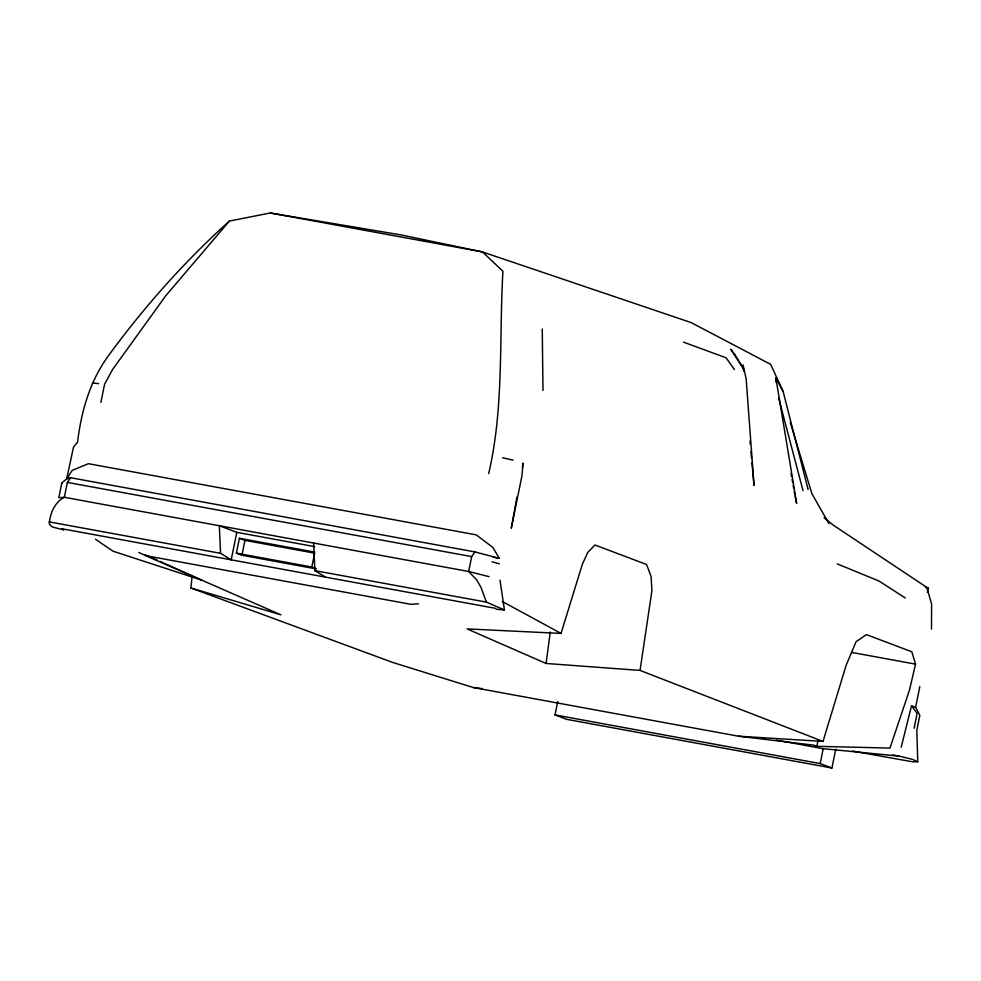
<?xml version="1.0" encoding="UTF-8"?>
<svg xmlns="http://www.w3.org/2000/svg" width="981" height="981" viewBox="0 0 981 981"><rect width="100%" height="100%" fill="white"/><g stroke="black" fill="none" stroke-linecap="round" stroke-linejoin="round"><path stroke-width="1.47" d="M931.509 629.115L931.594 604.014L926.787 587.386L833.507 525.301L824.101 517.735M738.46 736.204L823.01 741.428L846.149 665.253L856.106 641.672L866.444 634.621L911.815 651.776L915.543 664.137L909.473 690.121L889.963 748.086L816.94 746.32L813.838 745.155L738.46 736.204L473.283 687.534L392.768 662.469L190.927 587.999L192.166 575.884M823.01 741.428L640.053 670.415L546.061 663.463L550.28 631.997M640.053 670.415L651.899 590.77L651.077 576.448L646.565 564.516L594.952 544.995L587.729 552.499L582.285 564.455L561.034 633.407L467.115 628.907L546.061 663.463M816.94 746.32L817.995 740.287M516.938 497.122L511.273 528.293L521.867 476.202L523.131 462.995L522.321 467.447M493.222 557.245L499.255 558.361L493.038 547.582L476.202 534.853L88.4 463.694L72.214 470.353L66.647 478.961L61.828 482.836L58.799 497.723L64.341 497.293L468.648 571.482L489.053 576.669M499.255 558.361L474.939 551.911L70.62 477.722L67.37 482.407L64.341 497.293C54.568 502.333 49.773 513.786 49.32 524.185L52.287 527.005L63.826 529.875L61.729 528.734L495 608.245L496.435 609.262L504.43 609.974L500.016 580.127M77.511 442.517C81.251 411.297 89.811 381.302 108.437 355.723C144.158 306.943 184.453 261.559 229.395 221.068L270.266 212.987L401.008 234.913L482.493 251.933L691.151 322.59L770.661 364.356L783.169 391.627L808.111 489.507M100.871 402.418L104.55 384.319L112.582 369.494L165.715 295.833L229.395 221.068M220.553 553.321L219.327 525.73L236.801 532.34L231.197 559.832L220.553 553.321L49.05 521.855M315.894 568.833L241.915 555.258L236.36 553.149L239.389 538.275L314.84 552.119M241.915 555.258L244.943 540.372L239.389 538.275M315.992 568.575L311.811 567.006L314.545 553.603M474.939 551.911L471.677 556.607L468.648 571.482L476.619 579.796L481.046 587.447L486.38 602.113L504.43 609.974M488.673 473.59C504.148 407.471 499.01 338.604 502.934 271.271L482.493 251.933L270.266 212.987M835.775 749.092L831.925 768.013L566.736 719.355L555.001 714.916L557.735 701.525M831.925 768.013L820.19 763.586L823.218 748.699L898.976 756.093L912.661 759.429L917.726 761.808L912.784 761.82L852.317 751.041M927.437 592.463L928.345 587.975L926.787 587.386M917.726 761.808L916.818 730.183L919.847 715.308L915.604 707.326L919.822 686.565M914.108 728.245L917.137 713.359L911.521 705.793L901.196 747.203M77.119 442.627L73.514 447.115L66.647 478.961L70.62 477.722M418.544 603.83L411.002 604.333L145.813 555.675L138.873 552.511M92.3 382.897L98.627 383.645M473.283 687.534L482.321 688.613M925.353 587.423L928.345 587.975M67.37 482.407L471.677 556.607M236.801 532.34L314.656 546.625M244.943 540.372L314.484 553.137M851.508 652.39L915.543 664.137M236.36 553.149L311.811 567.006M313.65 543.045L314.876 570.635L486.38 602.113M892.955 754.99L898.976 756.093M776.511 740.128L823.218 748.699M555.001 714.916L820.19 763.586M502.542 457.771L513.124 460.126M492.07 561.794L499.329 563.842M190.927 587.999L280.885 614.805L145.813 555.675M683.414 342.124L726.063 357.783L734.426 369.567M911.521 705.793L915.604 707.326M837.284 563.891L879.001 581.034L905.328 598.005M144.771 554.633L157.328 560.249M160.111 561.5L201.927 580.237L112.999 551.187L95.488 539.256M502.309 601.512L561.034 633.407M314.876 570.635L325.52 577.147M828.957 523.695L811.888 493.639L790.245 422.455M776.13 382.185L775.848 377.783L783.169 391.627M778.607 397.82L803.022 490.672M61.828 482.836L61.999 483.596M795.027 495.994L796.646 503.327L775.848 377.783M791.054 473.492L791.581 476.484M792.108 479.488L792.648 482.493M793.175 485.497L793.703 488.489M794.23 491.493L794.757 494.498M743.573 371.014L743.022 364.92L746.149 378.727L754.021 485.374L751.937 462.505M749.987 441.156L750.257 444.209M750.956 451.824L751.52 457.931M542.26 329.052L542.984 390.499M735.002 354.815L730.771 349.273L743.5 368.77L735.002 354.815"/></g></svg>
